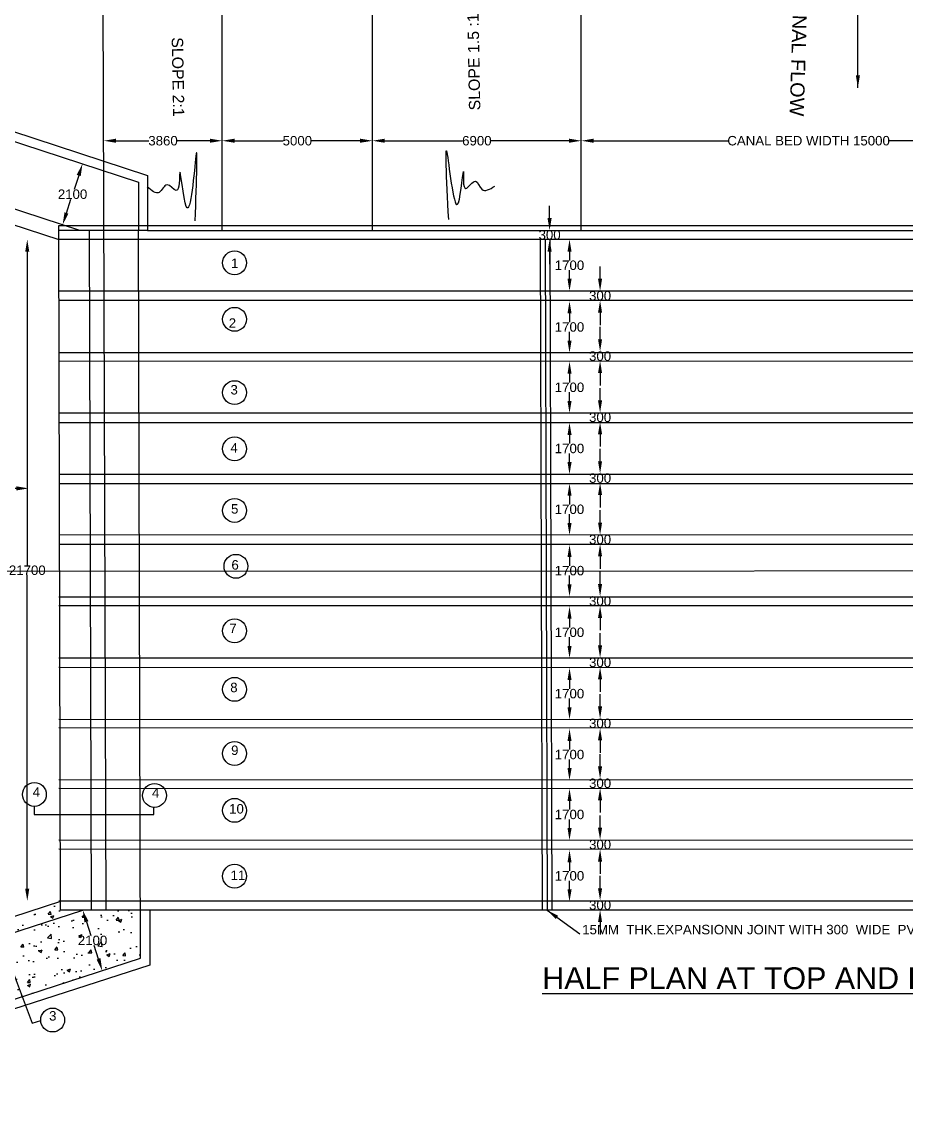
# Model space of a CAD drawing. Header units: inches. Extents: x 37936 to 42542, y -145 to 3102.
# Drawn here: x 38886 to 39820, y 1343 to 2496 of the extents above; entities that cross this region are included whole.
import ezdxf

# ---------------------------------------------------------------- set-up
doc = ezdxf.new("R2010")
doc.units = ezdxf.units.IN
doc.header["$MEASUREMENT"] = 0
doc.layers.add('DIMENSIONS', color=255, linetype='Continuous')
doc.layers.add('TEXT', color=1, linetype='Continuous')
doc.styles.get("Standard").update_dxf_attribs({"font": 'arial.ttf', "height": 10})
doc.dimstyles.get("Standard").update_dxf_attribs({"dimtxt": 12, "dimasz": 13, "dimexe": 0.18, "dimexo": 0.0625, "dimgap": 0.09, "dimtad": 0, "dimtih": 1, "dimtoh": 1, "dimdec": 4, "dimzin": 0, "dimdsep": 46, "dimtxsty": 'Standard', "dimcen": 0.09, "dimse1": 1, "dimse2": 1, "dimadec": 0, "dimazin": 0, "dimtfac": 1, "dimtdec": 4, "dimtofl": 0, "dimtmove": 0, "dimatfit": 3, "dimfxl": 1, "dimtolj": 1, "dimtzin": 0, "dimarcsym": 0})

# ---------------------------------------------------------------- blocks, each defined once
blk = doc.blocks.new('*D50')
at = {"layer": 'Defpoints', "color": 0, "transparency": 16777216}
for p in [(38950, 2346.3), (38929.1, 2281.9), (38929.3, 2281.8)]:
    blk.add_point(p, dxfattribs=at)
at = {"layer": 'DIMENSIONS', "color": 0, "lineweight": -2, "transparency": 16777216}
for p, q in [((38946.3, 2333.8), (38941.5, 2319.2)), ((38933.4, 2294.2), (38938.1, 2308.8))]:
    blk.add_line(p, q, dxfattribs=at)
at = {"layer": 'DIMENSIONS', "color": 0, "transparency": 16777216}
for points in [[(38944.2, 2334.5), (38948.4, 2333.2), (38950.3, 2346.2)], [(38931.3, 2294.9), (38935.4, 2293.5), (38929.3, 2281.8)]]:
    blk.add_solid(points, dxfattribs=at)
at = {"layer": 'DIMENSIONS', "color": 0, "transparency": 16777216, "insert": (38939.8, 2314), "char_height": 10, "attachment_point": 5}
blk.add_mtext('\\A1;2100', dxfattribs=at)
blk = doc.blocks.new('*D53')
at = {"layer": 'Defpoints', "color": 0, "transparency": 16777216}
for p in [(38893.3, 2276.7), (38669.4, 2004.5), (38893.3, 2003.4)]:
    blk.add_point(p, dxfattribs=at)
at = {"layer": 'DIMENSIONS', "color": 0, "lineweight": -2, "transparency": 16777216}
for p, q in [((38682.4, 2003.4), (38766.4, 2003.4)), ((38880.3, 2003.4), (38796.3, 2003.4))]:
    blk.add_line(p, q, dxfattribs=at)
at = {"layer": 'DIMENSIONS', "color": 0, "transparency": 16777216}
for points in [[(38682.4, 2005.6), (38682.4, 2001.2), (38669.4, 2003.4)], [(38880.3, 2005.6), (38880.3, 2001.2), (38893.3, 2003.4)]]:
    blk.add_solid(points, dxfattribs=at)
at = {"layer": 'DIMENSIONS', "color": 0, "transparency": 16777216, "insert": (38781.4, 2003.4), "char_height": 10, "attachment_point": 5}
blk.add_mtext('\\A1;7600', dxfattribs=at)
blk = doc.blocks.new('*D54')
at = {"layer": 'Defpoints', "color": 0, "transparency": 16777216}
for p in [(38925.2, 2266.3), (38892, 1567.6), (38925.1, 1567.6)]:
    blk.add_point(p, dxfattribs=at)
at = {"layer": 'DIMENSIONS', "color": 0, "lineweight": -2, "transparency": 16777216}
for p, q in [((38892, 2253.3), (38892, 1922.1)), ((38892, 1580.6), (38892, 1911.7))]:
    blk.add_line(p, q, dxfattribs=at)
at = {"layer": 'DIMENSIONS', "color": 0, "transparency": 16777216}
for points in [[(38889.8, 2253.3), (38894.1, 2253.3), (38892, 2266.3)], [(38889.8, 1580.6), (38894.1, 1580.6), (38892, 1567.6)]]:
    blk.add_solid(points, dxfattribs=at)
at = {"layer": 'DIMENSIONS', "color": 0, "transparency": 16777216, "insert": (38892, 1916.9), "char_height": 10, "attachment_point": 5}
blk.add_mtext('\\A1;21700', dxfattribs=at)
blk = doc.blocks.new('*D67')
at = {"layer": 'Defpoints', "color": 0, "transparency": 16777216}
for p in [(38950.5, 1558), (38971.2, 1494), (38971.2, 1494)]:
    blk.add_point(p, dxfattribs=at)
at = {"layer": 'DIMENSIONS', "color": 0, "lineweight": -2, "transparency": 16777216}
for p, q in [((38954.5, 1545.7), (38959.2, 1531.2)), ((38967.2, 1506.4), (38962.5, 1520.8))]:
    blk.add_line(p, q, dxfattribs=at)
at = {"layer": 'DIMENSIONS', "color": 0, "transparency": 16777216}
for points in [[(38956.6, 1546.3), (38952.4, 1545), (38950.5, 1558)], [(38969.3, 1507.1), (38965.2, 1505.7), (38971.2, 1494)]]:
    blk.add_solid(points, dxfattribs=at)
at = {"layer": 'DIMENSIONS', "color": 0, "transparency": 16777216, "insert": (38960.9, 1526), "char_height": 10, "attachment_point": 5}
blk.add_mtext('\\A1;2100', dxfattribs=at)
blk = doc.blocks.new('*D68')
at = {"layer": 'Defpoints', "color": 0, "transparency": 16777216}
for p in [(39097.8, 2370.5), (38972.7, 2348.9), (39097.8, 2348.9)]:
    blk.add_point(p, dxfattribs=at)
at = {"layer": 'DIMENSIONS', "color": 0, "lineweight": -2, "transparency": 16777216}
for p, q in [((38985.7, 2370.5), (39020.3, 2370.5)), ((39084.8, 2370.5), (39050.3, 2370.5))]:
    blk.add_line(p, q, dxfattribs=at)
at = {"layer": 'DIMENSIONS', "color": 0, "transparency": 16777216}
for points in [[(38985.7, 2372.7), (38985.7, 2368.4), (38972.7, 2370.5)], [(39084.8, 2372.7), (39084.8, 2368.4), (39097.8, 2370.5)]]:
    blk.add_solid(points, dxfattribs=at)
at = {"layer": 'DIMENSIONS', "color": 0, "transparency": 16777216, "insert": (39035.3, 2370.5), "char_height": 10, "attachment_point": 5}
blk.add_mtext('\\A1;3860', dxfattribs=at)
blk = doc.blocks.new('*D69')
at = {"layer": 'Defpoints', "color": 0, "transparency": 16777216}
for p in [(39097.8, 2370.5), (39256.4, 2370.5), (39256.4, 2370.5)]:
    blk.add_point(p, dxfattribs=at)
at = {"layer": 'DIMENSIONS', "color": 0, "lineweight": -2, "transparency": 16777216}
for p, q in [((39110.8, 2370.5), (39162.1, 2370.5)), ((39243.4, 2370.5), (39192.1, 2370.5))]:
    blk.add_line(p, q, dxfattribs=at)
at = {"layer": 'DIMENSIONS', "color": 0, "transparency": 16777216}
for points in [[(39110.8, 2372.7), (39110.8, 2368.4), (39097.8, 2370.5)], [(39243.4, 2372.7), (39243.4, 2368.4), (39256.4, 2370.5)]]:
    blk.add_solid(points, dxfattribs=at)
at = {"layer": 'DIMENSIONS', "color": 0, "transparency": 16777216, "insert": (39177.1, 2370.5), "char_height": 10, "attachment_point": 5}
blk.add_mtext('\\A1;5000', dxfattribs=at)
blk = doc.blocks.new('*D70')
at = {"layer": 'Defpoints', "color": 0, "transparency": 16777216}
for p in [(39256.4, 2370.5), (39476.9, 2370.5), (39476.9, 2370.5)]:
    blk.add_point(p, dxfattribs=at)
at = {"layer": 'DIMENSIONS', "color": 0, "lineweight": -2, "transparency": 16777216}
for p, q in [((39269.4, 2370.5), (39351.6, 2370.5)), ((39463.9, 2370.5), (39381.7, 2370.5))]:
    blk.add_line(p, q, dxfattribs=at)
at = {"layer": 'DIMENSIONS', "color": 0, "transparency": 16777216}
for points in [[(39269.4, 2372.7), (39269.4, 2368.4), (39256.4, 2370.5)], [(39463.9, 2372.7), (39463.9, 2368.4), (39476.9, 2370.5)]]:
    blk.add_solid(points, dxfattribs=at)
at = {"layer": 'DIMENSIONS', "color": 0, "transparency": 16777216, "insert": (39366.6, 2370.5), "char_height": 10, "attachment_point": 5}
blk.add_mtext('\\A1;6900', dxfattribs=at)
blk = doc.blocks.new('*D71')
at = {"layer": 'Defpoints', "color": 0, "transparency": 16777216}
for p in [(39476.9, 2370.5), (39956.8, 2370.5), (39956.8, 2370.5)]:
    blk.add_point(p, dxfattribs=at)
at = {"layer": 'DIMENSIONS', "color": 0, "lineweight": -2, "transparency": 16777216}
for p, q in [((39489.9, 2370.5), (39631.7, 2370.5)), ((39943.8, 2370.5), (39802, 2370.5))]:
    blk.add_line(p, q, dxfattribs=at)
at = {"layer": 'DIMENSIONS', "color": 0, "transparency": 16777216}
for points in [[(39489.9, 2372.7), (39489.9, 2368.4), (39476.9, 2370.5)], [(39943.8, 2372.7), (39943.8, 2368.4), (39956.8, 2370.5)]]:
    blk.add_solid(points, dxfattribs=at)
at = {"layer": 'DIMENSIONS', "color": 0, "transparency": 16777216, "insert": (39716.8, 2370.5), "char_height": 10, "attachment_point": 5}
blk.add_mtext('\\A1;CANAL BED WIDTH 15000', dxfattribs=at)
blk = doc.blocks.new('*D94')
at = {"layer": 'Defpoints', "color": 0, "transparency": 16777216}
for p in [(39464.4, 2275.9), (39443.4, 2266.3), (39464.4, 2266.3)]:
    blk.add_point(p, dxfattribs=at)
at = {"layer": 'DIMENSIONS', "color": 0, "lineweight": -2, "transparency": 16777216}
for p, q in [((39443.4, 2288.9), (39443.4, 2301.9)), ((39443.4, 2253.3), (39443.4, 2240.3))]:
    blk.add_line(p, q, dxfattribs=at)
at = {"layer": 'DIMENSIONS', "color": 0, "transparency": 16777216}
for points in [[(39441.2, 2288.9), (39445.6, 2288.9), (39443.4, 2275.9)], [(39441.2, 2253.3), (39445.6, 2253.3), (39443.4, 2266.3)]]:
    blk.add_solid(points, dxfattribs=at)
at = {"layer": 'DIMENSIONS', "color": 0, "transparency": 16777216, "insert": (39443.4, 2271.1), "char_height": 10, "attachment_point": 5}
blk.add_mtext('\\A1;300', dxfattribs=at)
blk = doc.blocks.new('*D95')
at = {"layer": 'Defpoints', "color": 0, "transparency": 16777216}
for p in [(39464.4, 2266.3), (39464.4, 2211.7), (39464.4, 2211.7)]:
    blk.add_point(p, dxfattribs=at)
at = {"layer": 'DIMENSIONS', "color": 0, "lineweight": -2, "transparency": 16777216}
for p, q in [((39464.4, 2253.3), (39464.4, 2244.2)), ((39464.4, 2224.7), (39464.4, 2233.8))]:
    blk.add_line(p, q, dxfattribs=at)
at = {"layer": 'DIMENSIONS', "color": 0, "transparency": 16777216}
for points in [[(39462.3, 2253.3), (39466.6, 2253.3), (39464.4, 2266.3)], [(39462.3, 2224.7), (39466.6, 2224.7), (39464.4, 2211.7)]]:
    blk.add_solid(points, dxfattribs=at)
at = {"layer": 'DIMENSIONS', "color": 0, "transparency": 16777216, "insert": (39464.4, 2239), "char_height": 10, "attachment_point": 5}
blk.add_mtext('\\A1;1700', dxfattribs=at)
blk = doc.blocks.new('*D96')
at = {"layer": 'Defpoints', "color": 0, "transparency": 16777216}
for p in [(39471.9, 2211.7), (39471.9, 2201.9), (39496.7, 2201.9)]:
    blk.add_point(p, dxfattribs=at)
at = {"layer": 'DIMENSIONS', "color": 0, "lineweight": -2, "transparency": 16777216}
for p, q in [((39496.7, 2224.7), (39496.7, 2237.7)), ((39496.7, 2188.9), (39496.7, 2175.9))]:
    blk.add_line(p, q, dxfattribs=at)
at = {"layer": 'DIMENSIONS', "color": 0, "transparency": 16777216}
for points in [[(39494.5, 2224.7), (39498.8, 2224.7), (39496.7, 2211.7)], [(39494.5, 2188.9), (39498.8, 2188.9), (39496.7, 2201.9)]]:
    blk.add_solid(points, dxfattribs=at)
at = {"layer": 'DIMENSIONS', "color": 0, "transparency": 16777216, "insert": (39496.7, 2206.8), "char_height": 10, "attachment_point": 5}
blk.add_mtext('\\A1;300', dxfattribs=at)
blk = doc.blocks.new('*D97')
at = {"layer": 'Defpoints', "color": 0, "transparency": 16777216}
for p in [(39464.4, 2201.1), (39464.4, 2146.5), (39464.4, 2146.5)]:
    blk.add_point(p, dxfattribs=at)
at = {"layer": 'DIMENSIONS', "color": 0, "lineweight": -2, "transparency": 16777216}
for p, q in [((39464.4, 2188.1), (39464.4, 2179)), ((39464.4, 2159.5), (39464.4, 2168.7))]:
    blk.add_line(p, q, dxfattribs=at)
at = {"layer": 'DIMENSIONS', "color": 0, "transparency": 16777216}
for points in [[(39462.3, 2188.1), (39466.6, 2188.1), (39464.4, 2201.1)], [(39462.3, 2159.5), (39466.6, 2159.5), (39464.4, 2146.5)]]:
    blk.add_solid(points, dxfattribs=at)
at = {"layer": 'DIMENSIONS', "color": 0, "transparency": 16777216, "insert": (39464.4, 2173.8), "char_height": 10, "attachment_point": 5}
blk.add_mtext('\\A1;1700', dxfattribs=at)
blk = doc.blocks.new('*D99')
at = {"layer": 'Defpoints', "color": 0, "transparency": 16777216}
for p in [(39471.9, 2147.9), (39471.9, 2138.1), (39496.7, 2138.1)]:
    blk.add_point(p, dxfattribs=at)
at = {"layer": 'DIMENSIONS', "color": 0, "lineweight": -2, "transparency": 16777216}
for p, q in [((39496.7, 2160.9), (39496.7, 2173.9)), ((39496.7, 2125.1), (39496.7, 2112.1))]:
    blk.add_line(p, q, dxfattribs=at)
at = {"layer": 'DIMENSIONS', "color": 0, "transparency": 16777216}
for points in [[(39494.5, 2160.9), (39498.8, 2160.9), (39496.7, 2147.9)], [(39494.5, 2125.1), (39498.8, 2125.1), (39496.7, 2138.1)]]:
    blk.add_solid(points, dxfattribs=at)
at = {"layer": 'DIMENSIONS', "color": 0, "transparency": 16777216, "insert": (39496.7, 2143), "char_height": 10, "attachment_point": 5}
blk.add_mtext('\\A1;300', dxfattribs=at)
blk = doc.blocks.new('*D98')
at = {"layer": 'Defpoints', "color": 0, "transparency": 16777216}
for p in [(39464.4, 2137.4), (39464.4, 2082.8), (39464.4, 2082.8)]:
    blk.add_point(p, dxfattribs=at)
at = {"layer": 'DIMENSIONS', "color": 0, "lineweight": -2, "transparency": 16777216}
for p, q in [((39464.4, 2124.4), (39464.4, 2115.3)), ((39464.4, 2095.8), (39464.4, 2104.9))]:
    blk.add_line(p, q, dxfattribs=at)
at = {"layer": 'DIMENSIONS', "color": 0, "transparency": 16777216}
for points in [[(39462.3, 2124.4), (39466.6, 2124.4), (39464.4, 2137.4)], [(39462.3, 2095.8), (39466.6, 2095.8), (39464.4, 2082.8)]]:
    blk.add_solid(points, dxfattribs=at)
at = {"layer": 'DIMENSIONS', "color": 0, "transparency": 16777216, "insert": (39464.4, 2110.1), "char_height": 10, "attachment_point": 5}
blk.add_mtext('\\A1;1700', dxfattribs=at)
blk = doc.blocks.new('*D101')
at = {"layer": 'Defpoints', "color": 0, "transparency": 16777216}
for p in [(39471.9, 2083.3), (39471.9, 2073.5), (39496.7, 2073.5)]:
    blk.add_point(p, dxfattribs=at)
at = {"layer": 'DIMENSIONS', "color": 0, "lineweight": -2, "transparency": 16777216}
for p, q in [((39496.7, 2096.3), (39496.7, 2109.3)), ((39496.7, 2060.5), (39496.7, 2047.5))]:
    blk.add_line(p, q, dxfattribs=at)
at = {"layer": 'DIMENSIONS', "color": 0, "transparency": 16777216}
for points in [[(39494.5, 2096.3), (39498.8, 2096.3), (39496.7, 2083.3)], [(39494.5, 2060.5), (39498.8, 2060.5), (39496.7, 2073.5)]]:
    blk.add_solid(points, dxfattribs=at)
at = {"layer": 'DIMENSIONS', "color": 0, "transparency": 16777216, "insert": (39496.7, 2078.4), "char_height": 10, "attachment_point": 5}
blk.add_mtext('\\A1;300', dxfattribs=at)
blk = doc.blocks.new('*D100')
at = {"layer": 'Defpoints', "color": 0, "transparency": 16777216}
for p in [(39464.4, 2072.8), (39464.4, 2018.2), (39464.4, 2018.2)]:
    blk.add_point(p, dxfattribs=at)
at = {"layer": 'DIMENSIONS', "color": 0, "lineweight": -2, "transparency": 16777216}
for p, q in [((39464.4, 2059.8), (39464.4, 2050.7)), ((39464.4, 2031.2), (39464.4, 2040.3))]:
    blk.add_line(p, q, dxfattribs=at)
at = {"layer": 'DIMENSIONS', "color": 0, "transparency": 16777216}
for points in [[(39462.3, 2059.8), (39466.6, 2059.8), (39464.4, 2072.8)], [(39462.3, 2031.2), (39466.6, 2031.2), (39464.4, 2018.2)]]:
    blk.add_solid(points, dxfattribs=at)
at = {"layer": 'DIMENSIONS', "color": 0, "transparency": 16777216, "insert": (39464.4, 2045.5), "char_height": 10, "attachment_point": 5}
blk.add_mtext('\\A1;1700', dxfattribs=at)
blk = doc.blocks.new('*D103')
at = {"layer": 'Defpoints', "color": 0, "transparency": 16777216}
for p in [(39471.9, 2019.1), (39471.9, 2009.3), (39496.7, 2009.3)]:
    blk.add_point(p, dxfattribs=at)
at = {"layer": 'DIMENSIONS', "color": 0, "lineweight": -2, "transparency": 16777216}
for p, q in [((39496.7, 2032.1), (39496.7, 2045.1)), ((39496.7, 1996.3), (39496.7, 1983.3))]:
    blk.add_line(p, q, dxfattribs=at)
at = {"layer": 'DIMENSIONS', "color": 0, "transparency": 16777216}
for points in [[(39494.5, 2032.1), (39498.8, 2032.1), (39496.7, 2019.1)], [(39494.5, 1996.3), (39498.8, 1996.3), (39496.7, 2009.3)]]:
    blk.add_solid(points, dxfattribs=at)
at = {"layer": 'DIMENSIONS', "color": 0, "transparency": 16777216, "insert": (39496.7, 2014.2), "char_height": 10, "attachment_point": 5}
blk.add_mtext('\\A1;300', dxfattribs=at)
blk = doc.blocks.new('*D102')
at = {"layer": 'Defpoints', "color": 0, "transparency": 16777216}
for p in [(39464.4, 2008.6), (39464.4, 1954), (39464.4, 1954)]:
    blk.add_point(p, dxfattribs=at)
at = {"layer": 'DIMENSIONS', "color": 0, "lineweight": -2, "transparency": 16777216}
for p, q in [((39464.4, 1995.6), (39464.4, 1986.5)), ((39464.4, 1967), (39464.4, 1976.1))]:
    blk.add_line(p, q, dxfattribs=at)
at = {"layer": 'DIMENSIONS', "color": 0, "transparency": 16777216}
for points in [[(39462.3, 1995.6), (39466.6, 1995.6), (39464.4, 2008.6)], [(39462.3, 1967), (39466.6, 1967), (39464.4, 1954)]]:
    blk.add_solid(points, dxfattribs=at)
at = {"layer": 'DIMENSIONS', "color": 0, "transparency": 16777216, "insert": (39464.4, 1981.3), "char_height": 10, "attachment_point": 5}
blk.add_mtext('\\A1;1700', dxfattribs=at)
blk = doc.blocks.new('*D105')
at = {"layer": 'Defpoints', "color": 0, "transparency": 16777216}
for p in [(39471.9, 1954.3), (39471.9, 1944.5), (39496.7, 1944.5)]:
    blk.add_point(p, dxfattribs=at)
at = {"layer": 'DIMENSIONS', "color": 0, "lineweight": -2, "transparency": 16777216}
for p, q in [((39496.7, 1967.3), (39496.7, 1980.3)), ((39496.7, 1931.5), (39496.7, 1918.5))]:
    blk.add_line(p, q, dxfattribs=at)
at = {"layer": 'DIMENSIONS', "color": 0, "transparency": 16777216}
for points in [[(39494.5, 1967.3), (39498.8, 1967.3), (39496.7, 1954.3)], [(39494.5, 1931.5), (39498.8, 1931.5), (39496.7, 1944.5)]]:
    blk.add_solid(points, dxfattribs=at)
at = {"layer": 'DIMENSIONS', "color": 0, "transparency": 16777216, "insert": (39496.7, 1949.4), "char_height": 10, "attachment_point": 5}
blk.add_mtext('\\A1;300', dxfattribs=at)
blk = doc.blocks.new('*D104')
at = {"layer": 'Defpoints', "color": 0, "transparency": 16777216}
for p in [(39464.4, 1943.8), (39464.4, 1889.2), (39464.4, 1889.2)]:
    blk.add_point(p, dxfattribs=at)
at = {"layer": 'DIMENSIONS', "color": 0, "lineweight": -2, "transparency": 16777216}
for p, q in [((39464.4, 1930.8), (39464.4, 1921.7)), ((39464.4, 1902.2), (39464.4, 1911.3))]:
    blk.add_line(p, q, dxfattribs=at)
at = {"layer": 'DIMENSIONS', "color": 0, "transparency": 16777216}
for points in [[(39462.3, 1930.8), (39466.6, 1930.8), (39464.4, 1943.8)], [(39462.3, 1902.2), (39466.6, 1902.2), (39464.4, 1889.2)]]:
    blk.add_solid(points, dxfattribs=at)
at = {"layer": 'DIMENSIONS', "color": 0, "transparency": 16777216, "insert": (39464.4, 1916.5), "char_height": 10, "attachment_point": 5}
blk.add_mtext('\\A1;1700', dxfattribs=at)
blk = doc.blocks.new('*D107')
at = {"layer": 'Defpoints', "color": 0, "transparency": 16777216}
for p in [(39471.9, 1889.3), (39471.9, 1879.5), (39496.7, 1879.5)]:
    blk.add_point(p, dxfattribs=at)
at = {"layer": 'DIMENSIONS', "color": 0, "lineweight": -2, "transparency": 16777216}
for p, q in [((39496.7, 1902.3), (39496.7, 1915.3)), ((39496.7, 1866.5), (39496.7, 1853.5))]:
    blk.add_line(p, q, dxfattribs=at)
at = {"layer": 'DIMENSIONS', "color": 0, "transparency": 16777216}
for points in [[(39494.5, 1902.3), (39498.8, 1902.3), (39496.7, 1889.3)], [(39494.5, 1866.5), (39498.8, 1866.5), (39496.7, 1879.5)]]:
    blk.add_solid(points, dxfattribs=at)
at = {"layer": 'DIMENSIONS', "color": 0, "transparency": 16777216, "insert": (39496.7, 1884.4), "char_height": 10, "attachment_point": 5}
blk.add_mtext('\\A1;300', dxfattribs=at)
blk = doc.blocks.new('*D106')
at = {"layer": 'Defpoints', "color": 0, "transparency": 16777216}
for p in [(39464.4, 1878.7), (39464.4, 1824.1), (39464.4, 1824.1)]:
    blk.add_point(p, dxfattribs=at)
at = {"layer": 'DIMENSIONS', "color": 0, "lineweight": -2, "transparency": 16777216}
for p, q in [((39464.4, 1865.7), (39464.4, 1856.6)), ((39464.4, 1837.1), (39464.4, 1846.2))]:
    blk.add_line(p, q, dxfattribs=at)
at = {"layer": 'DIMENSIONS', "color": 0, "transparency": 16777216}
for points in [[(39462.3, 1865.7), (39466.6, 1865.7), (39464.4, 1878.7)], [(39462.3, 1837.1), (39466.6, 1837.1), (39464.4, 1824.1)]]:
    blk.add_solid(points, dxfattribs=at)
at = {"layer": 'DIMENSIONS', "color": 0, "transparency": 16777216, "insert": (39464.4, 1851.4), "char_height": 10, "attachment_point": 5}
blk.add_mtext('\\A1;1700', dxfattribs=at)
blk = doc.blocks.new('*D109')
at = {"layer": 'Defpoints', "color": 0, "transparency": 16777216}
for p in [(39471.9, 1824.5), (39471.9, 1814.7), (39496.7, 1814.7)]:
    blk.add_point(p, dxfattribs=at)
at = {"layer": 'DIMENSIONS', "color": 0, "lineweight": -2, "transparency": 16777216}
for p, q in [((39496.7, 1837.5), (39496.7, 1850.5)), ((39496.7, 1801.7), (39496.7, 1788.7))]:
    blk.add_line(p, q, dxfattribs=at)
at = {"layer": 'DIMENSIONS', "color": 0, "transparency": 16777216}
for points in [[(39494.5, 1837.5), (39498.8, 1837.5), (39496.7, 1824.5)], [(39494.5, 1801.7), (39498.8, 1801.7), (39496.7, 1814.7)]]:
    blk.add_solid(points, dxfattribs=at)
at = {"layer": 'DIMENSIONS', "color": 0, "transparency": 16777216, "insert": (39496.7, 1819.6), "char_height": 10, "attachment_point": 5}
blk.add_mtext('\\A1;300', dxfattribs=at)
blk = doc.blocks.new('*D108')
at = {"layer": 'Defpoints', "color": 0, "transparency": 16777216}
for p in [(39464.4, 1813.9), (39464.4, 1759.3), (39464.4, 1759.3)]:
    blk.add_point(p, dxfattribs=at)
at = {"layer": 'DIMENSIONS', "color": 0, "lineweight": -2, "transparency": 16777216}
for p, q in [((39464.4, 1800.9), (39464.4, 1791.8)), ((39464.4, 1772.3), (39464.4, 1781.4))]:
    blk.add_line(p, q, dxfattribs=at)
at = {"layer": 'DIMENSIONS', "color": 0, "transparency": 16777216}
for points in [[(39462.3, 1800.9), (39466.6, 1800.9), (39464.4, 1813.9)], [(39462.3, 1772.3), (39466.6, 1772.3), (39464.4, 1759.3)]]:
    blk.add_solid(points, dxfattribs=at)
at = {"layer": 'DIMENSIONS', "color": 0, "transparency": 16777216, "insert": (39464.4, 1786.6), "char_height": 10, "attachment_point": 5}
blk.add_mtext('\\A1;1700', dxfattribs=at)
blk = doc.blocks.new('*D111')
at = {"layer": 'Defpoints', "color": 0, "transparency": 16777216}
for p in [(39471.9, 1760.1), (39471.9, 1750.3), (39496.7, 1750.3)]:
    blk.add_point(p, dxfattribs=at)
at = {"layer": 'DIMENSIONS', "color": 0, "lineweight": -2, "transparency": 16777216}
for p, q in [((39496.7, 1773.1), (39496.7, 1786.1)), ((39496.7, 1737.3), (39496.7, 1724.3))]:
    blk.add_line(p, q, dxfattribs=at)
at = {"layer": 'DIMENSIONS', "color": 0, "transparency": 16777216}
for points in [[(39494.5, 1773.1), (39498.8, 1773.1), (39496.7, 1760.1)], [(39494.5, 1737.3), (39498.8, 1737.3), (39496.7, 1750.3)]]:
    blk.add_solid(points, dxfattribs=at)
at = {"layer": 'DIMENSIONS', "color": 0, "transparency": 16777216, "insert": (39496.7, 1755.2), "char_height": 10, "attachment_point": 5}
blk.add_mtext('\\A1;300', dxfattribs=at)
blk = doc.blocks.new('*D110')
at = {"layer": 'Defpoints', "color": 0, "transparency": 16777216}
for p in [(39464.4, 1749.6), (39464.4, 1695), (39464.4, 1695)]:
    blk.add_point(p, dxfattribs=at)
at = {"layer": 'DIMENSIONS', "color": 0, "lineweight": -2, "transparency": 16777216}
for p, q in [((39464.4, 1736.6), (39464.4, 1727.5)), ((39464.4, 1708), (39464.4, 1717.1))]:
    blk.add_line(p, q, dxfattribs=at)
at = {"layer": 'DIMENSIONS', "color": 0, "transparency": 16777216}
for points in [[(39462.3, 1736.6), (39466.6, 1736.6), (39464.4, 1749.6)], [(39462.3, 1708), (39466.6, 1708), (39464.4, 1695)]]:
    blk.add_solid(points, dxfattribs=at)
at = {"layer": 'DIMENSIONS', "color": 0, "transparency": 16777216, "insert": (39464.4, 1722.3), "char_height": 10, "attachment_point": 5}
blk.add_mtext('\\A1;1700', dxfattribs=at)
blk = doc.blocks.new('*D113')
at = {"layer": 'Defpoints', "color": 0, "transparency": 16777216}
for p in [(39471.9, 1696.8), (39471.9, 1687), (39496.7, 1687)]:
    blk.add_point(p, dxfattribs=at)
at = {"layer": 'DIMENSIONS', "color": 0, "lineweight": -2, "transparency": 16777216}
for p, q in [((39496.7, 1709.8), (39496.7, 1722.8)), ((39496.7, 1674), (39496.7, 1661))]:
    blk.add_line(p, q, dxfattribs=at)
at = {"layer": 'DIMENSIONS', "color": 0, "transparency": 16777216}
for points in [[(39494.5, 1709.8), (39498.8, 1709.8), (39496.7, 1696.8)], [(39494.5, 1674), (39498.8, 1674), (39496.7, 1687)]]:
    blk.add_solid(points, dxfattribs=at)
at = {"layer": 'DIMENSIONS', "color": 0, "transparency": 16777216, "insert": (39496.7, 1691.9), "char_height": 10, "attachment_point": 5}
blk.add_mtext('\\A1;300', dxfattribs=at)
blk = doc.blocks.new('*D112')
at = {"layer": 'Defpoints', "color": 0, "transparency": 16777216}
for p in [(39464.4, 1686.3), (39464.4, 1631.7), (39464.4, 1631.7)]:
    blk.add_point(p, dxfattribs=at)
at = {"layer": 'DIMENSIONS', "color": 0, "lineweight": -2, "transparency": 16777216}
for p, q in [((39464.4, 1673.3), (39464.4, 1664.2)), ((39464.4, 1644.7), (39464.4, 1653.8))]:
    blk.add_line(p, q, dxfattribs=at)
at = {"layer": 'DIMENSIONS', "color": 0, "transparency": 16777216}
for points in [[(39462.3, 1673.3), (39466.6, 1673.3), (39464.4, 1686.3)], [(39462.3, 1644.7), (39466.6, 1644.7), (39464.4, 1631.7)]]:
    blk.add_solid(points, dxfattribs=at)
at = {"layer": 'DIMENSIONS', "color": 0, "transparency": 16777216, "insert": (39464.4, 1659), "char_height": 10, "attachment_point": 5}
blk.add_mtext('\\A1;1700', dxfattribs=at)
blk = doc.blocks.new('*D115')
at = {"layer": 'Defpoints', "color": 0, "transparency": 16777216}
for p in [(39471.9, 1632.1), (39471.9, 1622.3), (39496.7, 1622.3)]:
    blk.add_point(p, dxfattribs=at)
at = {"layer": 'DIMENSIONS', "color": 0, "lineweight": -2, "transparency": 16777216}
for p, q in [((39496.7, 1645.1), (39496.7, 1658.1)), ((39496.7, 1609.3), (39496.7, 1596.3))]:
    blk.add_line(p, q, dxfattribs=at)
at = {"layer": 'DIMENSIONS', "color": 0, "transparency": 16777216}
for points in [[(39494.5, 1645.1), (39498.8, 1645.1), (39496.7, 1632.1)], [(39494.5, 1609.3), (39498.8, 1609.3), (39496.7, 1622.3)]]:
    blk.add_solid(points, dxfattribs=at)
at = {"layer": 'DIMENSIONS', "color": 0, "transparency": 16777216, "insert": (39496.7, 1627.2), "char_height": 10, "attachment_point": 5}
blk.add_mtext('\\A1;300', dxfattribs=at)
blk = doc.blocks.new('*D114')
at = {"layer": 'Defpoints', "color": 0, "transparency": 16777216}
for p in [(39464.4, 1621.5), (39464.4, 1566.9), (39464.4, 1566.9)]:
    blk.add_point(p, dxfattribs=at)
at = {"layer": 'DIMENSIONS', "color": 0, "lineweight": -2, "transparency": 16777216}
for p, q in [((39464.4, 1608.5), (39464.4, 1599.4)), ((39464.4, 1579.9), (39464.4, 1589))]:
    blk.add_line(p, q, dxfattribs=at)
at = {"layer": 'DIMENSIONS', "color": 0, "transparency": 16777216}
for points in [[(39462.3, 1608.5), (39466.6, 1608.5), (39464.4, 1621.5)], [(39462.3, 1579.9), (39466.6, 1579.9), (39464.4, 1566.9)]]:
    blk.add_solid(points, dxfattribs=at)
at = {"layer": 'DIMENSIONS', "color": 0, "transparency": 16777216, "insert": (39464.4, 1594.2), "char_height": 10, "attachment_point": 5}
blk.add_mtext('\\A1;1700', dxfattribs=at)
blk = doc.blocks.new('*D116')
at = {"layer": 'Defpoints', "color": 0, "transparency": 16777216}
for p in [(39471.9, 1568.1), (39471.9, 1558.4), (39496.7, 1558.4)]:
    blk.add_point(p, dxfattribs=at)
at = {"layer": 'DIMENSIONS', "color": 0, "lineweight": -2, "transparency": 16777216}
for p, q in [((39496.7, 1581.1), (39496.7, 1594.1)), ((39496.7, 1545.4), (39496.7, 1532.4))]:
    blk.add_line(p, q, dxfattribs=at)
at = {"layer": 'DIMENSIONS', "color": 0, "transparency": 16777216}
for points in [[(39494.5, 1581.1), (39498.8, 1581.1), (39496.7, 1568.1)], [(39494.5, 1545.4), (39498.8, 1545.4), (39496.7, 1558.4)]]:
    blk.add_solid(points, dxfattribs=at)
at = {"layer": 'DIMENSIONS', "color": 0, "transparency": 16777216, "insert": (39496.7, 1563.3), "char_height": 10, "attachment_point": 5}
blk.add_mtext('\\A1;300', dxfattribs=at)

msp = doc.modelspace()

# ---------------------------------------------------------------- hatches: boundary and pattern name
at = {"layer": 'DIMENSIONS'}
h = msp.add_hatch(dxfattribs=at)
h.set_pattern_fill('AR-CONC', color=0, scale=5, style=0)
h.set_pattern_definition([(50, (0, 0), (35.86301, -3.137607), [3.75, -41.25]), (355, (0, 0), (-6.937567, 37.609607), [3, -33]), (100.4514, (2.99, -0.26), (28.92547, 34.471977), [3.18701, -35.057106]), (46.1842, (0, 10), (53.36205, -8.27595), [5.625, -61.875]), (96.6356, (4.447, 9.31), (46.733135, 48.705894), [4.780514, -52.58565]), (351.1842, (0, 10), (46.7331, 48.70593), [4.5, -49.5]), (21, (5, 7.5), (29.845353, -20.130945), [3.75, -41.25]), (326, (5, 7.5), (12.165767, 36.257502), [3, -33]), (71.4514, (7.487, 5.822), (42.01113, 16.126525), [3.18701, -35.057106]), (37.5, (0, 0), (0.6079928, 16.6446927), [0, -32.6, 0, -33.5, 0, -33.125]), (7.5, (0, 0), (13.153477, 19.720586), [0, -19.1, 0, -31.85, 0, -12.625]), (327.5, (-11.15, 0), (26.691122, -1.1277436), [0, -12.5, 0, -39, 0, -51.75]), (317.5, (-16.15, 0), (29.159308, 5.005249), [0, -16.25, 0, -25.9, 0, -36.75])])
h.paths.add_polyline_path([(38616.51582, 1468.23046), (38393.3509, 1468.23046), (38393.3509, 1356.72491), (38460.83203, 1356.72491), (38460.83203, 1401.01739), (38616.51582, 1401.01739)])
h.paths.add_polyline_path([(38886.52286, 1466.55854), (38862.72694, 1529.56022), (38673.74764, 1468.23046), (38616.51582, 1468.23046), (38616.51582, 1401.01739), (38684.45861, 1401.01739)])
h.paths.add_polyline_path([(39011.47759, 1558.03963), (38950.48238, 1558.03963), (38862.72694, 1529.56022), (38886.52286, 1466.55854), (39011.61999, 1507.13479)])
h.paths.add_polyline_path([(38950.48238, 1558.03963), (38927.21309, 1558.03963), (38927.18761, 1567.0716), (38857.18396, 1544.23571), (38862.72694, 1529.56022)])
h.paths.add_polyline_path([(38393.3509, 1468.23046), (38616.51582, 1468.23046), (38616.51582, 1483.91121), (38376.94417, 1483.65952), (38377.34715, 1356.72491), (38393.3509, 1356.72491)])
h.paths.add_polyline_path([(38416.9409, 1411.56156), (38444.00092, 1411.56156), (38444.00092, 1396.3501), (38416.9409, 1396.3501)], flags=24)
h.paths.add_polyline_path([(38459.37031, 1442.22966), (38494.37031, 1442.22966), (38494.37031, 1427.0182), (38459.37031, 1427.0182)], flags=24)
h.paths.add_polyline_path([(38673.72445, 1446.16192), (38708.72445, 1446.16192), (38708.72445, 1430.95046), (38673.72445, 1430.95046)], flags=24)
h.paths.add_polyline_path([(38943.36213, 1533.64446), (38978.36213, 1533.64446), (38978.36213, 1518.433), (38943.36213, 1518.433)], flags=24)
h.paths.add_polyline_path([(38454.90687, 1483.59878), (38481.9669, 1483.59878), (38481.9669, 1468.38732), (38454.90687, 1468.38732)], flags=24)

# ---------------------------------------------------------------- linework, layer by layer
at = {"layer": 'DIMENSIONS', "color": 0}
for points in [[(39097.84871, 2275.89042), (39097.84871, 2670.86688)], [(39256.42178, 2275.89042), (39256.42178, 2670.86688)], [(39476.86885, 2275.89042), (39476.86885, 2670.86688)], [(38975.39779, 1558.03963), (38971.77621, 2625.42879)], [(38112.30732, 2463.68857), (38373.83282, 2463.68857), (38373.83282, 2482.09963), (38456.08883, 2482.09963), (38456.08883, 2434.03164), (38681.53769, 2434.03164), (39009.46942, 2326.87625), (39009.46942, 2275.89762), (38925.18748, 2275.89762), (38925.18748, 2281.01121), (40645.16156, 2281.01121), (40646.77982, 1558.03963), (38927.21309, 1558.03963), (38925.18748, 2275.89762)], [(38368.16565, 1343.25273), (38365.98128, 1915.96697), (38363.88589, 2491.43501), (38466.81097, 2491.43501), (38466.81097, 2443.87706), (38681.60447, 2443.87706), (38683.08845, 2443.87706), (39018.82364, 2333.74505), (39018.82364, 2275.89762), (39009.46949, 2275.87145)], [(38947.58598, 2275.89762), (38669.83926, 2366.46525), (38389.96192, 2366.46525), (38389.96192, 2482.09963)], [(38373.83282, 2463.68857), (38377.35945, 1352.85007), (38460.83203, 1352.85007), (38460.83203, 1401.01739), (38684.45861, 1401.01739), (39011.61999, 1507.13479), (39009.46942, 2275.89762)], [(38251.52883, 2350.02379), (38668.37176, 2350.02379), (38925.21454, 2266.30941)], [(38957.47587, 2275.89762), (38959.3861, 1558.03963)], [(39018.82364, 2275.89762), (40645.17334, 2275.74958)], [(40645.19487, 2266.13269), (38925.21454, 2266.30941)], [(39433.50295, 2266.25719), (39435.58841, 1558.03963)], [(39438.60352, 2266.25719), (39440.68898, 1558.03963)], [(39443.70413, 2266.25719), (39445.78958, 1558.03963)], [(40645.19487, 2211.53881), (38925.21454, 2211.71553)], [(40645.19487, 2201.76584), (38925.21454, 2201.94256)], [(40645.19487, 2146.49795), (38925.21454, 2146.67467)], [(40645.19487, 2137.39896), (38925.21454, 2137.57569)], [(40645.19487, 2082.6703), (38925.21454, 2082.84702)], [(40645.19487, 2072.56033), (38925.21454, 2072.73705)], [(40645.19487, 2017.96645), (38925.21454, 2018.14317)], [(40645.19487, 2008.19345), (38925.21454, 2008.37018)], [(40645.19487, 1954.16542), (38925.21454, 1954.34214)], [(40645.19487, 1944.05543), (38925.21454, 1944.23215)], [(38113.3139, 1915.89511), (41205.3718, 1916.77452)], [(40645.19487, 1888.48931), (38925.21454, 1888.66603)], [(40645.19487, 1879.30136), (38925.21454, 1879.47808)], [(40645.19487, 1824.04802), (38925.21454, 1824.22475)], [(40645.19487, 1813.97091), (38925.21454, 1814.14764)], [(40645.19487, 1759.13961), (38925.21454, 1759.31633)], [(40645.19487, 1750.24804), (38925.21454, 1750.42476)], [(40645.19487, 1695.42442), (38925.21454, 1695.60114)], [(40645.19487, 1686.21684), (38925.21454, 1686.39357)], [(38899.36761, 1667.64057), (38899.36761, 1658.94491), (39025.50101, 1658.94491), (39025.50101, 1666.66827)], [(40645.19487, 1631.7018), (38925.21454, 1631.87853)], [(40645.19487, 1622.08498), (38925.21454, 1622.2617)], [(38855.7651, 1574.24333), (38847.07617, 1570.9969), (38897.07362, 1438.62454), (38906.21478, 1441.40822)], [(39021.36021, 1558.03963), (39021.36021, 1500.27739), (39021.36021, 1499.89996), (38686.44197, 1391.67093), (38469.66567, 1391.67093), (38469.66567, 1342.95657), (38368.16826, 1342.56945)], [(38927.18761, 1567.0716), (38672.43874, 1483.96996), (38376.94417, 1483.65952)], [(38393.3509, 1352.85007), (38393.3509, 1468.23046), (38673.74764, 1468.23046), (38950.48238, 1558.03963)], [(40645.19487, 1567.38223), (38925.21454, 1567.55895)]]:
    msp.add_lwpolyline(points, dxfattribs=at)
for centre in [(39110.86036, 2241.60571), (39110.86036, 2181.93678), (39110.86036, 2104.53671), (39110.86036, 2045.14036), (39110.86036, 1980.14183), (39112.28272, 1921.10764), (39110.86036, 1852.95911), (39110.86036, 1791.18599), (39110.86036, 1723.39301), (38899.48772, 1680.21675), (39026.30669, 1679.16768), (39110.86036, 1663.39436), (39110.86036, 1593.86661), (38918.77462, 1441.98557)]:
    msp.add_circle(centre, 12.60589, dxfattribs=at)
for points in [[(39069.24194, 2285.87388), (39070.05426, 2354.10535), (39059.8129, 2300.9766), (39052.90864, 2336.51077), (39049.11128, 2317.9962), (39039.56035, 2323.97605), (39031.39027, 2316.04125), (39018.50228, 2322.0211)], [(39336.89176, 2287.48095), (39335.37556, 2355.85486), (39347.12601, 2304.90588), (39352.43267, 2337.10412), (39354.89647, 2320.24739), (39365.13076, 2327.82345), (39371.76408, 2319.30039), (39385.59929, 2322.5202)]]:
    msp.add_spline(points, degree=3, dxfattribs=at)

# ---------------------------------------------------------------- texts
msp.add_text('3', height=10, dxfattribs=at).set_placement((38915.00769, 1441.37243))
at = {"layer": 'TEXT', "color": 0}
for s, height, rotation, p in [('US-CANAL FLOW', 15, 268.29752214, (39701.86903, 2568.77964)), ('SLOPE 1.5 :1', 12, 91.05386592, (39370.33553, 2402.67527)), ('SLOPE 2:1', 12, 271.05386592, (39044.42118, 2479.68626))]:
    msp.add_text(s, height=height, rotation=rotation, dxfattribs=at).set_placement(p)
for s, height, p in [('1', 10, (39107.11072, 2236.11035)), ('2', 10, (39104.68042, 2172.98297)), ('3', 10, (39106.50313, 2102.57166)), ('4', 10, (39106.50313, 2041.26527)), ('5', 10, (39107.09715, 1976.73595)), ('6', 10, (39107.52221, 1917.6265)), ('7', 10, (39105.38683, 1850.69306)), ('8', 10, (39106.23831, 1788.16867)), ('9', 10, (39107.17514, 1721.85426)), ('4', 10, (38897.73706, 1677.76201)), ('4', 10, (39023.59349, 1676.82016)), ('10', 10, (39105.08683, 1660.03044)), ('11', 10, (39106.57753, 1589.84409)), ('15MM  THK.EXPANSIONN JOINT WITH 300  WIDE  PVC WATER STOP', 10, (39477.81404, 1532.48811)), ('%%UHALF PLAN AT TOP AND HALF PLAN AT BOTTOM', 23, (39435.66658, 1474.62805))]:
    msp.add_text(s, height=height, dxfattribs=at).set_placement(p)

# ---------------------------------------------------------------- dimensions: what is measured, and where the dimension line sits
at = {"layer": 'DIMENSIONS', "color": 0}
for p1, p2, distance, text, picture, middle in [((39476.86885, 2370.52976), (39956.82802, 2370.52976), 0, 'CANAL BED WIDTH 15000', '*D71', (39716.84844, 2370.52976)), ((38972.71455, 2348.87032), (39097.84871, 2348.87032), 21.65944, '3860', '*D68', (39035.28163, 2370.52976)), ((39097.84871, 2370.52976), (39256.42178, 2370.52976), 0, '5000', '*D69', (39177.13525, 2370.52976)), ((39256.42178, 2370.52976), (39476.86885, 2370.52976), 0, '6900', '*D70', (39366.64532, 2370.52976)), ((38950.04802, 2346.29287), (38929.06304, 2281.93757), 0.28719, '2100', '*D50', (38939.82857, 2314.02619)), ((38950.48238, 1558.03963), (38971.24187, 1494.03782), 0, '2100', '*D67', (38960.86213, 1526.03873))]:
    dim = msp.add_aligned_dim(p1=p1, p2=p2, distance=distance, text=text, dimstyle='Standard', dxfattribs=at)
    dim.commit()
    dim.dimension.update_dxf_attribs({"geometry": picture, "text_midpoint": middle})
for base, p1, p2, picture, middle in [((39443.40371, 2266.25401), (39464.43111, 2275.85705), (39464.43012, 2266.25401), '*D94', (39443.40371, 2271.05553)), ((39496.6694, 2201.88639), (39471.9075, 2211.65936), (39471.9065, 2201.88639), '*D96', (39496.6694, 2206.77288)), ((39496.6694, 2138.12914), (39471.9075, 2147.90212), (39471.9065, 2138.12914), '*D99', (39496.6694, 2143.01563)), ((39496.6694, 2073.52631), (39471.9075, 2083.29928), (39471.9065, 2073.52631), '*D101', (39496.6694, 2078.4128)), ((39496.6694, 2009.34601), (39471.9075, 2019.11899), (39471.9065, 2009.34601), '*D103', (39496.6694, 2014.2325)), ((39496.6694, 1944.53006), (39471.9075, 1954.30304), (39471.9065, 1944.53006), '*D105', (39496.6694, 1949.41655)), ((39496.6694, 1879.47706), (39471.9075, 1889.25004), (39471.9065, 1879.47706), '*D107', (39496.6694, 1884.36355)), ((39496.6694, 1814.68516), (39471.9075, 1824.45814), (39471.9065, 1814.68516), '*D109', (39496.6694, 1819.57165)), ((39496.6694, 1750.31485), (39471.9075, 1760.08782), (39471.9065, 1750.31485), '*D111', (39496.6694, 1755.20133)), ((39496.6694, 1687.04484), (39471.9075, 1696.81782), (39471.9065, 1687.04484), '*D113', (39496.6694, 1691.93133)), ((39496.6694, 1622.27994), (39471.9075, 1632.05291), (39471.9065, 1622.27994), '*D115', (39496.6694, 1627.16642)), ((39496.6694, 1558.36751), (39471.9075, 1568.14048), (39471.9065, 1558.36751), '*D116', (39496.6694, 1563.25399))]:
    dim = msp.add_linear_dim(base=base, p1=p1, p2=p2, angle=90, text='300', dimstyle='Standard', dxfattribs=at)
    dim.commit()
    dim.dimension.update_dxf_attribs({"geometry": picture, "text_midpoint": middle, "dimtype": 160})
dim = msp.add_linear_dim(base=(38893.29073, 2003.40095), p1=(38669.4254, 2004.51253), p2=(38893.29073, 2276.71454), text='7600', dimstyle='Standard', dxfattribs=at)
dim.commit()
dim.dimension.update_dxf_attribs({"geometry": '*D53', "text_midpoint": (38781.35807, 2003.40095)})
for base, p1, p2, text, picture, middle in [((38891.95116, 1567.55896), (38925.21454, 2266.30941), (38925.14274, 1567.55896), '21700', '*D54', (38891.95116, 1916.93419)), ((39464.43012, 2211.66013), (39464.43012, 2266.25401), (39464.43012, 2211.66013), '1700', '*D95', (39464.43012, 2238.95707)), ((39464.43012, 2146.54949), (39464.43012, 2201.14337), (39464.43012, 2146.54949), '1700', '*D97', (39464.43012, 2173.84643)), ((39464.43012, 2082.79224), (39464.43012, 2137.38612), (39464.43012, 2082.79224), '1700', '*D98', (39464.43012, 2110.08918)), ((39464.43012, 2018.18941), (39464.43012, 2072.78329), (39464.43012, 2018.18941), '1700', '*D100', (39464.43012, 2045.48635)), ((39464.43012, 1954.00911), (39464.43012, 2008.60299), (39464.43012, 1954.00911), '1700', '*D102', (39464.43012, 1981.30605)), ((39464.43012, 1889.19316), (39464.43012, 1943.78704), (39464.43012, 1889.19316), '1700', '*D104', (39464.43012, 1916.4901)), ((39464.43012, 1824.14017), (39464.43012, 1878.73405), (39464.43012, 1824.14017), '1700', '*D106', (39464.43012, 1851.43711)), ((39464.43012, 1759.34827), (39464.43012, 1813.94215), (39464.43012, 1759.34827), '1700', '*D108', (39464.43012, 1786.64521)), ((39464.43012, 1694.97795), (39464.43012, 1749.57183), (39464.43012, 1694.97795), '1700', '*D110', (39464.43012, 1722.27489)), ((39464.43012, 1631.70795), (39464.43012, 1686.30183), (39464.43012, 1631.70795), '1700', '*D112', (39464.43012, 1659.00489)), ((39464.43012, 1566.94304), (39464.43012, 1621.53692), (39464.43012, 1566.94304), '1700', '*D114', (39464.43012, 1594.23998))]:
    dim = msp.add_linear_dim(base=base, p1=p1, p2=p2, angle=90, text=text, dimstyle='Standard', dxfattribs=at)
    dim.commit()
    dim.dimension.update_dxf_attribs({"geometry": picture, "text_midpoint": middle})

# ---------------------------------------------------------------- leaders
for points in [[(39768.84975, 2426.47337), (39768.84975, 2508.68194)], [(39440.68898, 1558.03963), (39475.26945, 1532.89641)]]:
    msp.add_leader(points, dimstyle='Standard', override={"dimgap": 0.09, "dimtad": 0}, dxfattribs=at)

doc.saveas('drawing.dxf')
